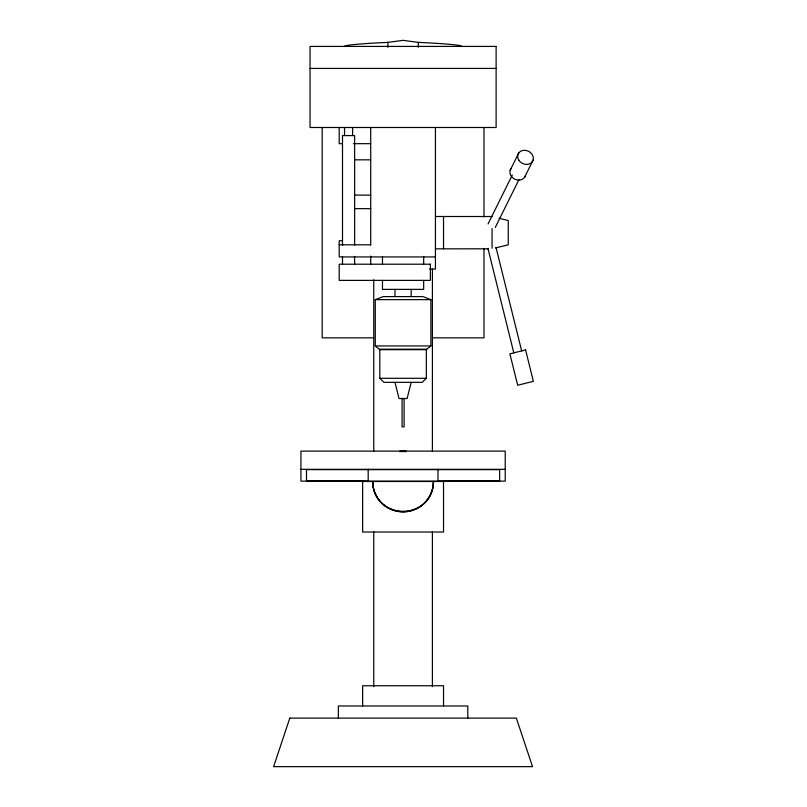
<?xml version="1.0" encoding="UTF-8"?>
<svg xmlns="http://www.w3.org/2000/svg" width="807" height="807" viewBox="0 0 807 807"><rect width="100%" height="100%" fill="white"/><g stroke="black" fill="none" stroke-linecap="round" stroke-linejoin="round"><path stroke-width="1.21" d="M433.46 481.497C432.976 521.221 373.086 521.151 372.693 481.436A30.384 30.384 0 0 0 403.076 511.809A30.384 30.384 0 0 0 433.46 481.497L433.46 481.436A30.384 30.384 0 0 1 403.076 511.809A30.384 30.384 0 0 1 372.693 481.497M411.167 382.347L407.121 398.527L399.031 398.527L394.986 382.347M510.155 170.307L518.719 153.017M488.064 223.922L512.294 175.018M495.256 227.473L518.931 179.679M524.54 177.409L533.104 160.109M426.328 349.693L426.328 378.301L422.243 382.347L383.91 382.347L379.825 378.301L379.825 349.693L375.275 345.941L375.275 299.639L383.174 296.603L422.979 296.603L430.888 299.639L430.888 345.941L426.328 349.693L379.825 349.693M344.004 46.423L346.284 45.575A58.871 2.592 -1.9 0 1 387.864 42.378L403.076 40.35L418.288 42.378A58.871 2.592 1.9 0 1 459.869 45.575L462.149 46.423M495.538 247.951L508.259 244.803L508.259 220.533L499.008 218.243M399.707 451.557L406.446 451.557M310.039 68.424L496.113 68.424M342.44 143.676L339.192 143.676L339.192 127.496M353.375 143.676L370.716 143.676M354.535 159.826L370.716 159.826M354.535 208.66L370.716 208.66M435.437 216.488L492.068 216.528M342.44 240.758L339.192 240.758L339.192 256.939L435.437 256.939M339.192 244.803L370.716 244.803M435.437 248.849L488.336 248.808M429.455 269.084L435.437 269.084L435.437 127.496M375.275 299.639L430.888 299.639M373.601 337.851L322.175 337.851L322.175 127.496M432.552 337.851L483.978 337.851L483.978 248.415M375.275 345.941L430.888 345.941M379.825 349.199L426.328 349.199M379.825 378.301L426.328 378.301M300.93 469.321L505.222 469.321M306.499 469.654L499.654 469.654M368.184 480.811L306.499 480.811L306.499 469.613M437.969 480.811L499.654 480.811L499.654 469.613M362.625 481.133L300.93 481.133L300.93 451.113L505.222 451.113L505.222 481.133L443.527 481.133M362.625 481.497L443.527 481.497M354.535 195.062L370.716 195.163M496.083 247.688L521.665 350.914M487.932 248.425L513.807 352.861M492.068 228.492L492.068 248.263M483.978 127.496L483.978 216.922M467.798 718.109L467.798 705.974L338.355 705.974L338.355 718.109M443.527 216.488L443.527 248.849M443.527 480.992L443.527 532.025L362.625 532.025L362.625 480.992M443.527 705.974L443.527 685.748L362.625 685.748L362.625 705.974M437.969 469.18L437.969 481.164L368.184 481.164L368.184 469.18M432.401 268.539L432.401 451.133M432.401 531.732L432.401 686.626M423.675 256.434L423.675 264M423.675 280.382L423.675 289.37L382.478 289.37L382.478 280.382M418.288 42.378L418.288 47.32M411.167 289.37L411.167 296.603M404.085 398.365L404.085 426.842L402.068 426.842L402.068 398.365M394.986 289.37L394.986 296.603M387.864 42.378L387.864 47.32M382.478 256.687L382.478 264.202M373.752 279.868L373.752 451.133M373.752 531.732L373.752 686.626M370.716 127.496L370.716 245.116M370.716 256.112L370.716 264.222M354.636 245.126L354.636 135.586L342.501 135.586L342.501 245.126M354.535 256.374L354.636 264.01M352.619 127.496L352.619 135.586M344.528 127.496L344.528 135.586M342.501 256.455L342.501 264.01M525.327 175.815A8.09 6.799 26.4 0 1 514.735 179.164A8.09 6.799 26.4 0 1 510.932 168.724M399.677 451.305A30.384 30.384 0 0 1 406.476 451.305M289.804 718.109L273.623 766.65L532.529 766.65L516.349 718.109L289.804 718.109M525.589 349.935L509.883 353.829L517.67 385.242L533.377 381.348L525.589 349.935M496.113 46.423L310.039 46.423L310.039 127.496L496.113 127.496L496.113 46.423M430.383 264.202L339.202 264.202L339.202 280.382L430.383 280.382L430.383 264.202M518.719 160.018A8.09 6.799 26.4 0 0 532.317 161.703A8.09 6.799 26.4 0 0 525.518 150.354A8.09 6.799 26.4 0 0 518.719 160.018"/></g></svg>
